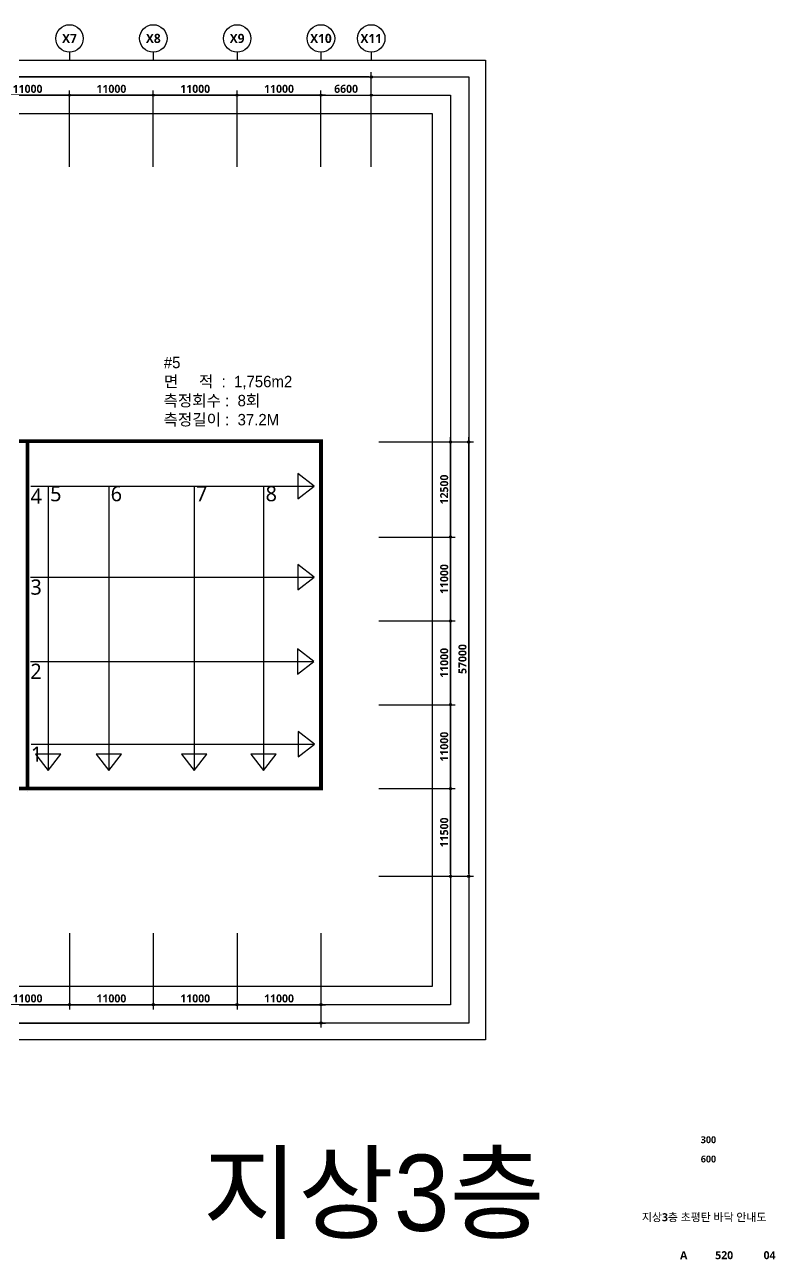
# Model space of a CAD drawing. Header units: millimetres. Extents: x -5354 to 981672, y -957001 to -780013.
# Drawn here: x 631209 to 729712, y -957001 to -794976 of the extents above; entities that cross this region are included whole.
import ezdxf
from ezdxf.enums import TextEntityAlignment as Align

# ---------------------------------------------------------------- set-up
doc = ezdxf.new("R2010")
doc.units = ezdxf.units.MM
doc.header["$LTSCALE"] = 300
doc.header["$MEASUREMENT"] = 0
doc.header["$PDSIZE"] = -10
doc.layers.get('0').update_dxf_attribs({"linetype": 'CONTINUOUS'})
doc.layers.get('Defpoints').update_dxf_attribs({"color": 153, "linetype": 'CONTINUOUS'})
for name, color, linetype in [('0.box', 2, 'CONTINUOUS'), ('0.line', 3, 'CONTINUOUS'), ('9-텍스트', 3, 'CONTINUOUS'), ('A-ANNO-TEXT1', 7, 'CONTINUOUS'), ('A-ANNO-TITL', 7, 'CONTINUOUS'), ('A-ST-AXIS-BUB', 7, 'CONTINUOUS'), ('A-ST-AXIS-DIM', 7, 'CONTINUOUS'), ('text', 3, 'CONTINUOUS'), ('검수라인', 3, 'CONTINUOUS')]:
    doc.layers.add(name, color=color, linetype=linetype)
doc.layers.add('Defpoint', color=161, linetype='CONTINUOUS', plot=False)
doc.styles.add('RXHS', font='')
doc.styles.add('SH_대대리576', font='')
doc.styles.add('돋움', font='')
doc.styles.add('운율4', font='malgun.ttf')
doc.styles.get('RXHS').set_extended_font_data('HY울릉도L')
doc.styles.get('SH_대대리576').set_extended_font_data('NanumGothic', bold=True)
doc.styles.get('돋움').set_extended_font_data('Dotum')
doc.dimstyles.new('SHP 600', dxfattribs={"dimscale": 300, "dimtxt": 3.5, "dimasz": 1, "dimexe": 2, "dimexo": 2, "dimgap": 1, "dimtad": 1, "dimdec": 0, "dimzin": 0, "dimdsep": 46, "dimtxsty": 'SH_대대리576', "dimblk": 'DIMDOT', "dimcen": 0.09, "dimclrt": 3, "dimadec": 0, "dimazin": 1, "dimtfac": 1, "dimtdec": 0, "dimtix": 1, "dimtmove": 2, "dimatfit": 0, "dimldrblk": 'DIMDOT', "dimfxl": 1, "dimtolj": 1, "dimtzin": 0, "dimarcsym": 0})

# ---------------------------------------------------------------- blocks, each defined once
blk = doc.blocks.new('DIMDOT')
at = {"color": 0}
blk.add_line((-2, 0), (2, 0), dxfattribs=at)
for radius in [0.5, 0.25]:
    blk.add_circle((0, 0), radius, dxfattribs=at)
blk = doc.blocks.new('*D200')
at = {"layer": 'A-ST-AXIS-DIM', "color": 0, "lineweight": -2, "transparency": 16777216}
for p, q in [((571087, -813626), (571087, -801226)), ((676387, -801826), (571387, -801826)), ((676687, -813626), (676687, -801226))]:
    blk.add_line(p, q, dxfattribs=at)
at = {"layer": 'Defpoints', "color": 0, "transparency": 16777216}
for p in [(571087, -801826), (571087, -814226), (676687, -814226)]:
    blk.add_point(p, dxfattribs=at)
at = {"layer": 'A-ST-AXIS-DIM', "color": 0, "lineweight": -2, "transparency": 16777216, "xscale": 300, "yscale": 300, "zscale": 300, "rotation": 180}
blk.add_blockref('DIMDOT', (571087, -801826), dxfattribs=at)
at = {"layer": 'A-ST-AXIS-DIM', "color": 0, "lineweight": -2, "transparency": 16777216, "xscale": 300, "yscale": 300, "zscale": 300}
blk.add_blockref('DIMDOT', (676687, -801826), dxfattribs=at)
at = {"layer": 'A-ST-AXIS-DIM', "color": 3, "transparency": 16777216, "insert": (623887, -801001), "char_height": 1050, "attachment_point": 5, "style": 'SH_대대리576'}
blk.add_mtext('\\A1;105600', dxfattribs=at)
blk = doc.blocks.new('*D194')
at = {"layer": 'A-ST-AXIS-DIM', "color": 0, "lineweight": -2, "transparency": 16777216}
for p, q in [((626087, -813626), (626087, -803626)), ((637087, -813626), (637087, -803626)), ((636787, -804226), (626387, -804226))]:
    blk.add_line(p, q, dxfattribs=at)
at = {"layer": 'Defpoints', "color": 0, "transparency": 16777216}
for p in [(626087, -804226), (626087, -814226), (637087, -814226)]:
    blk.add_point(p, dxfattribs=at)
at = {"layer": 'A-ST-AXIS-DIM', "color": 0, "lineweight": -2, "transparency": 16777216, "xscale": 300, "yscale": 300, "zscale": 300, "rotation": 180}
blk.add_blockref('DIMDOT', (626087, -804226), dxfattribs=at)
at = {"layer": 'A-ST-AXIS-DIM', "color": 0, "lineweight": -2, "transparency": 16777216, "xscale": 300, "yscale": 300, "zscale": 300}
blk.add_blockref('DIMDOT', (637087, -804226), dxfattribs=at)
at = {"layer": 'A-ST-AXIS-DIM', "color": 3, "transparency": 16777216, "insert": (631587, -803401), "char_height": 1050, "attachment_point": 5, "style": 'SH_대대리576'}
blk.add_mtext('\\A1;11000', dxfattribs=at)
blk = doc.blocks.new('*D193')
at = {"layer": 'A-ST-AXIS-DIM', "color": 0, "lineweight": -2, "transparency": 16777216}
for p, q in [((637087, -813626), (637087, -803626)), ((648087, -813626), (648087, -803626)), ((647787, -804226), (637387, -804226))]:
    blk.add_line(p, q, dxfattribs=at)
at = {"layer": 'Defpoints', "color": 0, "transparency": 16777216}
for p in [(637087, -804226), (637087, -814226), (648087, -814226)]:
    blk.add_point(p, dxfattribs=at)
at = {"layer": 'A-ST-AXIS-DIM', "color": 0, "lineweight": -2, "transparency": 16777216, "xscale": 300, "yscale": 300, "zscale": 300, "rotation": 180}
blk.add_blockref('DIMDOT', (637087, -804226), dxfattribs=at)
at = {"layer": 'A-ST-AXIS-DIM', "color": 0, "lineweight": -2, "transparency": 16777216, "xscale": 300, "yscale": 300, "zscale": 300}
blk.add_blockref('DIMDOT', (648087, -804226), dxfattribs=at)
at = {"layer": 'A-ST-AXIS-DIM', "color": 3, "transparency": 16777216, "insert": (642587, -803401), "char_height": 1050, "attachment_point": 5, "style": 'SH_대대리576'}
blk.add_mtext('\\A1;11000', dxfattribs=at)
blk = doc.blocks.new('*D219')
at = {"layer": 'A-ST-AXIS-DIM', "color": 0, "lineweight": -2, "transparency": 16777216}
for p, q in [((648087, -813626), (648087, -803626)), ((659087, -813626), (659087, -803626)), ((658787, -804226), (648387, -804226))]:
    blk.add_line(p, q, dxfattribs=at)
at = {"layer": 'Defpoints', "color": 0, "transparency": 16777216}
for p in [(648087, -804226), (648087, -814226), (659087, -814226)]:
    blk.add_point(p, dxfattribs=at)
at = {"layer": 'A-ST-AXIS-DIM', "color": 0, "lineweight": -2, "transparency": 16777216, "xscale": 300, "yscale": 300, "zscale": 300, "rotation": 180}
blk.add_blockref('DIMDOT', (648087, -804226), dxfattribs=at)
at = {"layer": 'A-ST-AXIS-DIM', "color": 0, "lineweight": -2, "transparency": 16777216, "xscale": 300, "yscale": 300, "zscale": 300}
blk.add_blockref('DIMDOT', (659087, -804226), dxfattribs=at)
at = {"layer": 'A-ST-AXIS-DIM', "color": 3, "transparency": 16777216, "insert": (653587, -803401), "char_height": 1050, "attachment_point": 5, "style": 'SH_대대리576'}
blk.add_mtext('\\A1;11000', dxfattribs=at)
blk = doc.blocks.new('*D218')
at = {"layer": 'A-ST-AXIS-DIM', "color": 0, "lineweight": -2, "transparency": 16777216}
for p, q in [((659087, -813626), (659087, -803626)), ((670087, -813626), (670087, -803626)), ((669787, -804226), (659387, -804226))]:
    blk.add_line(p, q, dxfattribs=at)
at = {"layer": 'Defpoints', "color": 0, "transparency": 16777216}
for p in [(659087, -804226), (659087, -814226), (670087, -814226)]:
    blk.add_point(p, dxfattribs=at)
at = {"layer": 'A-ST-AXIS-DIM', "color": 0, "lineweight": -2, "transparency": 16777216, "xscale": 300, "yscale": 300, "zscale": 300, "rotation": 180}
blk.add_blockref('DIMDOT', (659087, -804226), dxfattribs=at)
at = {"layer": 'A-ST-AXIS-DIM', "color": 0, "lineweight": -2, "transparency": 16777216, "xscale": 300, "yscale": 300, "zscale": 300}
blk.add_blockref('DIMDOT', (670087, -804226), dxfattribs=at)
at = {"layer": 'A-ST-AXIS-DIM', "color": 3, "transparency": 16777216, "insert": (664587, -803401), "char_height": 1050, "attachment_point": 5, "style": 'SH_대대리576'}
blk.add_mtext('\\A1;11000', dxfattribs=at)
blk = doc.blocks.new('*D136')
at = {"layer": 'A-ST-AXIS-DIM', "color": 0, "lineweight": -2, "transparency": 16777216}
for p, q in [((677687, -849726), (687687, -849726)), ((687087, -861926), (687087, -850026)), ((677687, -862226), (687687, -862226))]:
    blk.add_line(p, q, dxfattribs=at)
at = {"layer": 'Defpoints', "color": 0, "transparency": 16777216}
for p in [(677087, -849726), (687087, -849726), (677087, -862226)]:
    blk.add_point(p, dxfattribs=at)
at = {"layer": 'A-ST-AXIS-DIM', "color": 0, "lineweight": -2, "transparency": 16777216, "xscale": 300, "yscale": 300, "zscale": 300}
for p, rotation in [((687087, -849726), 90), ((687087, -862226), 270)]:
    blk.add_blockref('DIMDOT', p, dxfattribs=dict(at, rotation=rotation))
at = {"layer": 'A-ST-AXIS-DIM', "color": 3, "transparency": 16777216, "insert": (686262, -855976), "char_height": 1050, "attachment_point": 5, "rotation": 90, "style": 'SH_대대리576'}
blk.add_mtext('\\A1;12500', dxfattribs=at)
blk = doc.blocks.new('*D135')
at = {"layer": 'A-ST-AXIS-DIM', "color": 0, "lineweight": -2, "transparency": 16777216}
for p, q in [((677687, -862226), (687687, -862226)), ((687087, -872926), (687087, -862526)), ((677687, -873226), (687687, -873226))]:
    blk.add_line(p, q, dxfattribs=at)
at = {"layer": 'Defpoints', "color": 0, "transparency": 16777216}
for p in [(677087, -862226), (687087, -862226), (677087, -873226)]:
    blk.add_point(p, dxfattribs=at)
at = {"layer": 'A-ST-AXIS-DIM', "color": 0, "lineweight": -2, "transparency": 16777216, "xscale": 300, "yscale": 300, "zscale": 300}
for p, rotation in [((687087, -862226), 90), ((687087, -873226), 270)]:
    blk.add_blockref('DIMDOT', p, dxfattribs=dict(at, rotation=rotation))
at = {"layer": 'A-ST-AXIS-DIM', "color": 3, "transparency": 16777216, "insert": (686262, -867726), "char_height": 1050, "attachment_point": 5, "rotation": 90, "style": 'SH_대대리576'}
blk.add_mtext('\\A1;11000', dxfattribs=at)
blk = doc.blocks.new('*D51')
at = {"layer": 'A-ST-AXIS-DIM', "color": 0, "lineweight": -2, "transparency": 16777216}
for p, q in [((677687, -873226), (687687, -873226)), ((687087, -883926), (687087, -873526)), ((677687, -884226), (687687, -884226))]:
    blk.add_line(p, q, dxfattribs=at)
at = {"layer": 'Defpoints', "color": 0, "transparency": 16777216}
for p in [(677087, -873226), (687087, -873226), (677087, -884226)]:
    blk.add_point(p, dxfattribs=at)
at = {"layer": 'A-ST-AXIS-DIM', "color": 0, "lineweight": -2, "transparency": 16777216, "xscale": 300, "yscale": 300, "zscale": 300}
for p, rotation in [((687087, -873226), 90), ((687087, -884226), 270)]:
    blk.add_blockref('DIMDOT', p, dxfattribs=dict(at, rotation=rotation))
at = {"layer": 'A-ST-AXIS-DIM', "color": 3, "transparency": 16777216, "insert": (686262, -878726), "char_height": 1050, "attachment_point": 5, "rotation": 90, "style": 'SH_대대리576'}
blk.add_mtext('\\A1;11000', dxfattribs=at)
blk = doc.blocks.new('*D50')
at = {"layer": 'A-ST-AXIS-DIM', "color": 0, "lineweight": -2, "transparency": 16777216}
for p, q in [((677687, -884226), (687687, -884226)), ((687087, -894926), (687087, -884526)), ((677687, -895226), (687687, -895226))]:
    blk.add_line(p, q, dxfattribs=at)
at = {"layer": 'Defpoints', "color": 0, "transparency": 16777216}
for p in [(677087, -884226), (687087, -884226), (677087, -895226)]:
    blk.add_point(p, dxfattribs=at)
at = {"layer": 'A-ST-AXIS-DIM', "color": 0, "lineweight": -2, "transparency": 16777216, "xscale": 300, "yscale": 300, "zscale": 300}
for p, rotation in [((687087, -884226), 90), ((687087, -895226), 270)]:
    blk.add_blockref('DIMDOT', p, dxfattribs=dict(at, rotation=rotation))
at = {"layer": 'A-ST-AXIS-DIM', "color": 3, "transparency": 16777216, "insert": (686262, -889726), "char_height": 1050, "attachment_point": 5, "rotation": 90, "style": 'SH_대대리576'}
blk.add_mtext('\\A1;11000', dxfattribs=at)
blk = doc.blocks.new('*D49')
at = {"layer": 'A-ST-AXIS-DIM', "color": 0, "lineweight": -2, "transparency": 16777216}
for p, q in [((677687, -895226), (687687, -895226)), ((687087, -906426), (687087, -895526)), ((677687, -906726), (687687, -906726))]:
    blk.add_line(p, q, dxfattribs=at)
at = {"layer": 'Defpoints', "color": 0, "transparency": 16777216}
for p in [(677087, -895226), (687087, -895226), (677087, -906726)]:
    blk.add_point(p, dxfattribs=at)
at = {"layer": 'A-ST-AXIS-DIM', "color": 0, "lineweight": -2, "transparency": 16777216, "xscale": 300, "yscale": 300, "zscale": 300}
for p, rotation in [((687087, -895226), 90), ((687087, -906726), 270)]:
    blk.add_blockref('DIMDOT', p, dxfattribs=dict(at, rotation=rotation))
at = {"layer": 'A-ST-AXIS-DIM', "color": 3, "transparency": 16777216, "insert": (686262, -900976), "char_height": 1050, "attachment_point": 5, "rotation": 90, "style": 'SH_대대리576'}
blk.add_mtext('\\A1;11500', dxfattribs=at)
blk = doc.blocks.new('*D48')
at = {"layer": 'A-ST-AXIS-DIM', "color": 0, "lineweight": -2, "transparency": 16777216}
for p, q in [((677687, -849726), (690087, -849726)), ((689487, -906426), (689487, -850026)), ((677687, -906726), (690087, -906726))]:
    blk.add_line(p, q, dxfattribs=at)
at = {"layer": 'Defpoints', "color": 0, "transparency": 16777216}
for p in [(677087, -849726), (689487, -849726), (677087, -906726)]:
    blk.add_point(p, dxfattribs=at)
at = {"layer": 'A-ST-AXIS-DIM', "color": 0, "lineweight": -2, "transparency": 16777216, "xscale": 300, "yscale": 300, "zscale": 300}
for p, rotation in [((689487, -849726), 90), ((689487, -906726), 270)]:
    blk.add_blockref('DIMDOT', p, dxfattribs=dict(at, rotation=rotation))
at = {"layer": 'A-ST-AXIS-DIM', "color": 3, "transparency": 16777216, "insert": (688662, -878226), "char_height": 1050, "attachment_point": 5, "rotation": 90, "style": 'SH_대대리576'}
blk.add_mtext('\\A1;57000', dxfattribs=at)
blk = doc.blocks.new('*D42')
at = {"layer": 'A-ST-AXIS-DIM', "color": 0, "lineweight": -2, "transparency": 16777216}
for p, q in [((626087, -914197), (626087, -924197)), ((637087, -914197), (637087, -924197)), ((626387, -923597), (636787, -923597))]:
    blk.add_line(p, q, dxfattribs=at)
at = {"layer": 'Defpoints', "color": 0, "transparency": 16777216}
for p in [(626087, -913597), (637087, -913597), (637087, -923597)]:
    blk.add_point(p, dxfattribs=at)
at = {"layer": 'A-ST-AXIS-DIM', "color": 0, "lineweight": -2, "transparency": 16777216, "xscale": 300, "yscale": 300, "zscale": 300, "rotation": 180}
blk.add_blockref('DIMDOT', (626087, -923597), dxfattribs=at)
at = {"layer": 'A-ST-AXIS-DIM', "color": 0, "lineweight": -2, "transparency": 16777216, "xscale": 300, "yscale": 300, "zscale": 300}
blk.add_blockref('DIMDOT', (637087, -923597), dxfattribs=at)
at = {"layer": 'A-ST-AXIS-DIM', "color": 3, "transparency": 16777216, "insert": (631587, -922772), "char_height": 1050, "attachment_point": 5, "style": 'SH_대대리576'}
blk.add_mtext('\\A1;11000', dxfattribs=at)
blk = doc.blocks.new('*D41')
at = {"layer": 'A-ST-AXIS-DIM', "color": 0, "lineweight": -2, "transparency": 16777216}
for p, q in [((637087, -914197), (637087, -924197)), ((648087, -914197), (648087, -924197)), ((637387, -923597), (647787, -923597))]:
    blk.add_line(p, q, dxfattribs=at)
at = {"layer": 'Defpoints', "color": 0, "transparency": 16777216}
for p in [(637087, -913597), (648087, -913597), (648087, -923597)]:
    blk.add_point(p, dxfattribs=at)
at = {"layer": 'A-ST-AXIS-DIM', "color": 0, "lineweight": -2, "transparency": 16777216, "xscale": 300, "yscale": 300, "zscale": 300, "rotation": 180}
blk.add_blockref('DIMDOT', (637087, -923597), dxfattribs=at)
at = {"layer": 'A-ST-AXIS-DIM', "color": 0, "lineweight": -2, "transparency": 16777216, "xscale": 300, "yscale": 300, "zscale": 300}
blk.add_blockref('DIMDOT', (648087, -923597), dxfattribs=at)
at = {"layer": 'A-ST-AXIS-DIM', "color": 3, "transparency": 16777216, "insert": (642587, -922772), "char_height": 1050, "attachment_point": 5, "style": 'SH_대대리576'}
blk.add_mtext('\\A1;11000', dxfattribs=at)
blk = doc.blocks.new('*D40')
at = {"layer": 'A-ST-AXIS-DIM', "color": 0, "lineweight": -2, "transparency": 16777216}
for p, q in [((648087, -914197), (648087, -924197)), ((659087, -914197), (659087, -924197)), ((648387, -923597), (658787, -923597))]:
    blk.add_line(p, q, dxfattribs=at)
at = {"layer": 'Defpoints', "color": 0, "transparency": 16777216}
for p in [(648087, -913597), (659087, -913597), (659087, -923597)]:
    blk.add_point(p, dxfattribs=at)
at = {"layer": 'A-ST-AXIS-DIM', "color": 0, "lineweight": -2, "transparency": 16777216, "xscale": 300, "yscale": 300, "zscale": 300, "rotation": 180}
blk.add_blockref('DIMDOT', (648087, -923597), dxfattribs=at)
at = {"layer": 'A-ST-AXIS-DIM', "color": 0, "lineweight": -2, "transparency": 16777216, "xscale": 300, "yscale": 300, "zscale": 300}
blk.add_blockref('DIMDOT', (659087, -923597), dxfattribs=at)
at = {"layer": 'A-ST-AXIS-DIM', "color": 3, "transparency": 16777216, "insert": (653587, -922772), "char_height": 1050, "attachment_point": 5, "style": 'SH_대대리576'}
blk.add_mtext('\\A1;11000', dxfattribs=at)
blk = doc.blocks.new('*D39')
at = {"layer": 'A-ST-AXIS-DIM', "color": 0, "lineweight": -2, "transparency": 16777216}
for p, q in [((659087, -914197), (659087, -924197)), ((670087, -914197), (670087, -924197)), ((659387, -923597), (669787, -923597))]:
    blk.add_line(p, q, dxfattribs=at)
at = {"layer": 'Defpoints', "color": 0, "transparency": 16777216}
for p in [(659087, -913597), (670087, -913597), (670087, -923597)]:
    blk.add_point(p, dxfattribs=at)
at = {"layer": 'A-ST-AXIS-DIM', "color": 0, "lineweight": -2, "transparency": 16777216, "xscale": 300, "yscale": 300, "zscale": 300, "rotation": 180}
blk.add_blockref('DIMDOT', (659087, -923597), dxfattribs=at)
at = {"layer": 'A-ST-AXIS-DIM', "color": 0, "lineweight": -2, "transparency": 16777216, "xscale": 300, "yscale": 300, "zscale": 300}
blk.add_blockref('DIMDOT', (670087, -923597), dxfattribs=at)
at = {"layer": 'A-ST-AXIS-DIM', "color": 3, "transparency": 16777216, "insert": (664587, -922772), "char_height": 1050, "attachment_point": 5, "style": 'SH_대대리576'}
blk.add_mtext('\\A1;11000', dxfattribs=at)
blk = doc.blocks.new('*D38')
at = {"layer": 'A-ST-AXIS-DIM', "color": 0, "lineweight": -2, "transparency": 16777216}
for p, q in [((571087, -914197), (571087, -926597)), ((670087, -914197), (670087, -926597)), ((571387, -925997), (669787, -925997))]:
    blk.add_line(p, q, dxfattribs=at)
at = {"layer": 'Defpoints', "color": 0, "transparency": 16777216}
for p in [(571087, -913597), (670087, -913597), (670087, -925997)]:
    blk.add_point(p, dxfattribs=at)
at = {"layer": 'A-ST-AXIS-DIM', "color": 0, "lineweight": -2, "transparency": 16777216, "xscale": 300, "yscale": 300, "zscale": 300, "rotation": 180}
blk.add_blockref('DIMDOT', (571087, -925997), dxfattribs=at)
at = {"layer": 'A-ST-AXIS-DIM', "color": 0, "lineweight": -2, "transparency": 16777216, "xscale": 300, "yscale": 300, "zscale": 300}
blk.add_blockref('DIMDOT', (670087, -925997), dxfattribs=at)
at = {"layer": 'A-ST-AXIS-DIM', "color": 3, "transparency": 16777216, "insert": (620587, -925172), "char_height": 1050, "attachment_point": 5, "style": 'SH_대대리576'}
blk.add_mtext('\\A1;99000', dxfattribs=at)
blk = doc.blocks.new('*D31')
at = {"layer": 'A-ST-AXIS-DIM', "color": 0, "lineweight": -2, "transparency": 16777216}
for p, q in [((670087, -813626), (670087, -803626)), ((676687, -813626), (676687, -803626)), ((670387, -804226), (676387, -804226))]:
    blk.add_line(p, q, dxfattribs=at)
at = {"layer": 'Defpoints', "color": 0, "transparency": 16777216}
for p in [(676687, -804226), (670087, -814226), (676687, -814226)]:
    blk.add_point(p, dxfattribs=at)
at = {"layer": 'A-ST-AXIS-DIM', "color": 0, "lineweight": -2, "transparency": 16777216, "xscale": 300, "yscale": 300, "zscale": 300, "rotation": 180}
blk.add_blockref('DIMDOT', (670087, -804226), dxfattribs=at)
at = {"layer": 'A-ST-AXIS-DIM', "color": 0, "lineweight": -2, "transparency": 16777216, "xscale": 300, "yscale": 300, "zscale": 300}
blk.add_blockref('DIMDOT', (676687, -804226), dxfattribs=at)
at = {"layer": 'A-ST-AXIS-DIM', "color": 3, "transparency": 16777216, "insert": (673387, -803401), "char_height": 1050, "attachment_point": 5, "style": 'SH_대대리576'}
blk.add_mtext('\\A1;6600', dxfattribs=at)
blk = doc.blocks.new('A-ST-AXIS-BUB-1')
at = {"layer": 'A-ST-AXIS-BUB'}
blk.add_line((0, 350), (0, 0), dxfattribs=at)
blk.add_circle((0, 950), 600, dxfattribs=at)

msp = doc.modelspace()

# ---------------------------------------------------------------- linework, layer by layer
at = {"layer": '0.box'}
msp.add_line((631587.2, -895625.9), (631587.2, -895625.9), dxfattribs=at)
msp.add_line((631587.2, -895625.9), (631587.2, -895625.9), dxfattribs=at)
at = {"layer": '0.box', "const_width": 500, "elevation": 103000}
for points in [[(631587.2, -849625.9), (615087.2, -849625.9), (615087.2, -895225.9), (631587.2, -895225.9)], [(631587.2, -849625.9), (670087.2, -849625.9), (670087.2, -895225.9), (631587.2, -895225.9)]]:
    msp.add_lwpolyline(points, close=True, dxfattribs=at)
at = {"layer": '0.box', "const_width": 500}
msp.add_lwpolyline([(631587.2, -895625.9), (631587.2, -895625.9)], dxfattribs=at)
at = {"layer": '0.line', "elevation": -103000}
msp.add_lwpolyline([(632003.7, -855545.4), (669203.7, -855545.4), (667054.9, -853882.9), (667054.9, -857207.9), (669203.7, -855545.4)], dxfattribs=at)
at = {"layer": '0.line'}
for points in [[(634291.2, -855654.8), (634291.2, -892854.8), (635953.7, -890705.9), (632628.7, -890705.9), (634291.2, -892854.8)], [(642238, -855654.8), (642238, -892854.8), (643900.5, -890705.9), (640575.4, -890705.9), (642238, -892854.8)], [(653429.7, -855654.8), (653429.7, -892854.8), (655092.3, -890705.9), (651767.2, -890705.9), (653429.7, -892854.8)], [(662564.9, -855654.8), (662564.9, -892854.8), (664227.5, -890705.9), (660902.4, -890705.9), (662564.9, -892854.8)], [(631987.8, -867474.4), (669187.8, -867474.4), (667038.9, -865811.9), (667038.9, -869136.9), (669187.8, -867474.4)], [(631971.1, -878530.6), (669171.1, -878530.6), (667022.2, -876868.1), (667022.2, -880193.1), (669171.1, -878530.6)], [(632051.2, -889404.1), (669251.2, -889404.1), (667102.3, -887741.5), (667102.3, -891066.6), (669251.2, -889404.1)]]:
    msp.add_lwpolyline(points, dxfattribs=at)
at = {"layer": 'Defpoint'}
for points in [[(691687.2, -928197.4), (520487.2, -928197.4), (520487.2, -799625.9), (691687.2, -799625.9)], [(689487.2, -925997.4), (522687.2, -925997.4), (522687.2, -801825.9), (689487.2, -801825.9)], [(687087.2, -923597.4), (525087.2, -923597.4), (525087.2, -804225.9), (687087.2, -804225.9)], [(684687.2, -921197.4), (527487.2, -921197.4), (527487.2, -806625.9), (684687.2, -806625.9)]]:
    msp.add_lwpolyline(points, close=True, dxfattribs=at)

# ---------------------------------------------------------------- block references
at = {"layer": 'A-ST-AXIS-BUB', "xscale": 3, "yscale": 3, "zscale": 3}
for p in [(637087.2, -799625.9), (648087.2, -799625.9), (659087.2, -799625.9), (670087.2, -799625.9), (676687.2, -799625.9)]:
    msp.add_blockref('A-ST-AXIS-BUB-1', p, dxfattribs=at)

# ---------------------------------------------------------------- texts
at = {"layer": '9-텍스트', "color": 3, "insert": (649436.4, -838556.8, 103000), "char_height": 1500, "attachment_point": 1, "style": 'RXHS'}
msp.add_mtext_dynamic_manual_height_columns('\\pxi0.02023;{\\fGulim|b0|i0|c129|p50;#5\\P면     적  :  1,756m2\\P\\pi0;측정회수 :  8회\\P측정길이 :  37.2M}', width=20376.871, gutter_width=1500, heights=[0], dxfattribs=at)
at = {"layer": 'A-ANNO-TEXT1', "style": 'SH_대대리576'}
for s, p in [('X7', (637087.2, -796775.9)), ('X8', (648087.2, -796775.9)), ('X9', (659087.2, -796775.9)), ('X10', (670087.2, -796775.9)), ('X11', (676687.2, -796775.9))]:
    msp.add_text(s, height=1200, dxfattribs=at).set_placement(p, align=Align.MIDDLE_CENTER)
at = {"layer": 'A-ANNO-TITL', "style": 'SH_대대리576'}
for s, height, p in [('300', 900, (720940.9, -941308.9)), ('600', 900, (720940.9, -943842.1)), ('지상3층 초평탄 바닥 안내도', 1050, (720375.6, -951450.5)), ('A', 1050, (717692.9, -956461)), ('520', 1050, (723006.2, -956461)), ('04', 1050, (728952.6, -956461))]:
    msp.add_text(s, height=height, dxfattribs=at).set_placement(p, align=Align.MIDDLE)
at = {"layer": 'text', "style": '돋움'}
msp.add_text('지상3층', height=10000, dxfattribs=at).set_placement((654561.1, -953267.4, 206000))
at = {"layer": '검수라인', "style": '운율4'}
for s, p in [('6', (642497, -857521.8, 103000)), ('8', (662824, -857521.8, 103000)), ('4', (631978.9, -857849.1)), ('5', (634550.3, -857521.8, 103000)), ('7', (653688.8, -857521.8, 103000)), ('3', (631963, -869778.2, 103000)), ('2', (631946.3, -880834.4, 103000)), ('1', (632026.4, -891707.8, 103000))]:
    msp.add_text(s, height=2000, dxfattribs=at).set_placement(p)

# ---------------------------------------------------------------- dimensions: what is measured, and where the dimension line sits
at = {"layer": 'A-ST-AXIS-DIM'}
for base, p1, p2, picture, middle in [((571087.2, -801825.9), (676687.2, -814225.9), (571087.2, -814225.9), '*D200', (623887.2, -801000.9)), ((626087.2, -804225.9), (637087.2, -814225.9), (626087.2, -814225.9), '*D194', (631587.2, -803400.9)), ((637087.2, -804225.9), (648087.2, -814225.9), (637087.2, -814225.9), '*D193', (642587.2, -803400.9)), ((648087.2, -804225.9), (659087.2, -814225.9), (648087.2, -814225.9), '*D219', (653587.2, -803400.9)), ((659087.2, -804225.9), (670087.2, -814225.9), (659087.2, -814225.9), '*D218', (664587.2, -803400.9))]:
    dim = msp.add_linear_dim(base=base, p1=p1, p2=p2, dimstyle='SHP 600', dxfattribs=at)
    dim.commit()
    dim.dimension.update_dxf_attribs({"geometry": picture, "text_midpoint": middle})
for base, p1, p2, angle, picture, middle in [((676687.2, -804225.9), (670087.2, -814225.9), (676687.2, -814225.9), 180, '*D31', (673387.2, -803400.9)), ((687087.2, -849725.9), (677087.2, -862225.9), (677087.2, -849725.9), 270, '*D136', (686262.2, -855975.9)), ((689487.2, -849725.9), (677087.2, -906725.9), (677087.2, -849725.9), 270, '*D48', (688662.2, -878225.9)), ((687087.2, -862225.9), (677087.2, -873225.9), (677087.2, -862225.9), 270, '*D135', (686262.2, -867725.9)), ((687087.2, -873225.9), (677087.2, -884225.9), (677087.2, -873225.9), 270, '*D51', (686262.2, -878725.9)), ((687087.2, -884225.9), (677087.2, -895225.9), (677087.2, -884225.9), 270, '*D50', (686262.2, -889725.9)), ((687087.2, -895225.9), (677087.2, -906725.9), (677087.2, -895225.9), 270, '*D49', (686262.2, -900975.9)), ((670087.2, -925997.4), (571087.2, -913597.4), (670087.2, -913597.4), 180, '*D38', (620587.2, -925172.4)), ((637087.2, -923597.4), (626087.2, -913597.4), (637087.2, -913597.4), 180, '*D42', (631587.2, -922772.4)), ((648087.2, -923597.4), (637087.2, -913597.4), (648087.2, -913597.4), 180, '*D41', (642587.2, -922772.4)), ((659087.2, -923597.4), (648087.2, -913597.4), (659087.2, -913597.4), 180, '*D40', (653587.2, -922772.4)), ((670087.2, -923597.4), (659087.2, -913597.4), (670087.2, -913597.4), 180, '*D39', (664587.2, -922772.4))]:
    dim = msp.add_linear_dim(base=base, p1=p1, p2=p2, angle=angle, dimstyle='SHP 600', dxfattribs=at)
    dim.commit()
    dim.dimension.update_dxf_attribs({"geometry": picture, "text_midpoint": middle})

doc.saveas('drawing.dxf')
